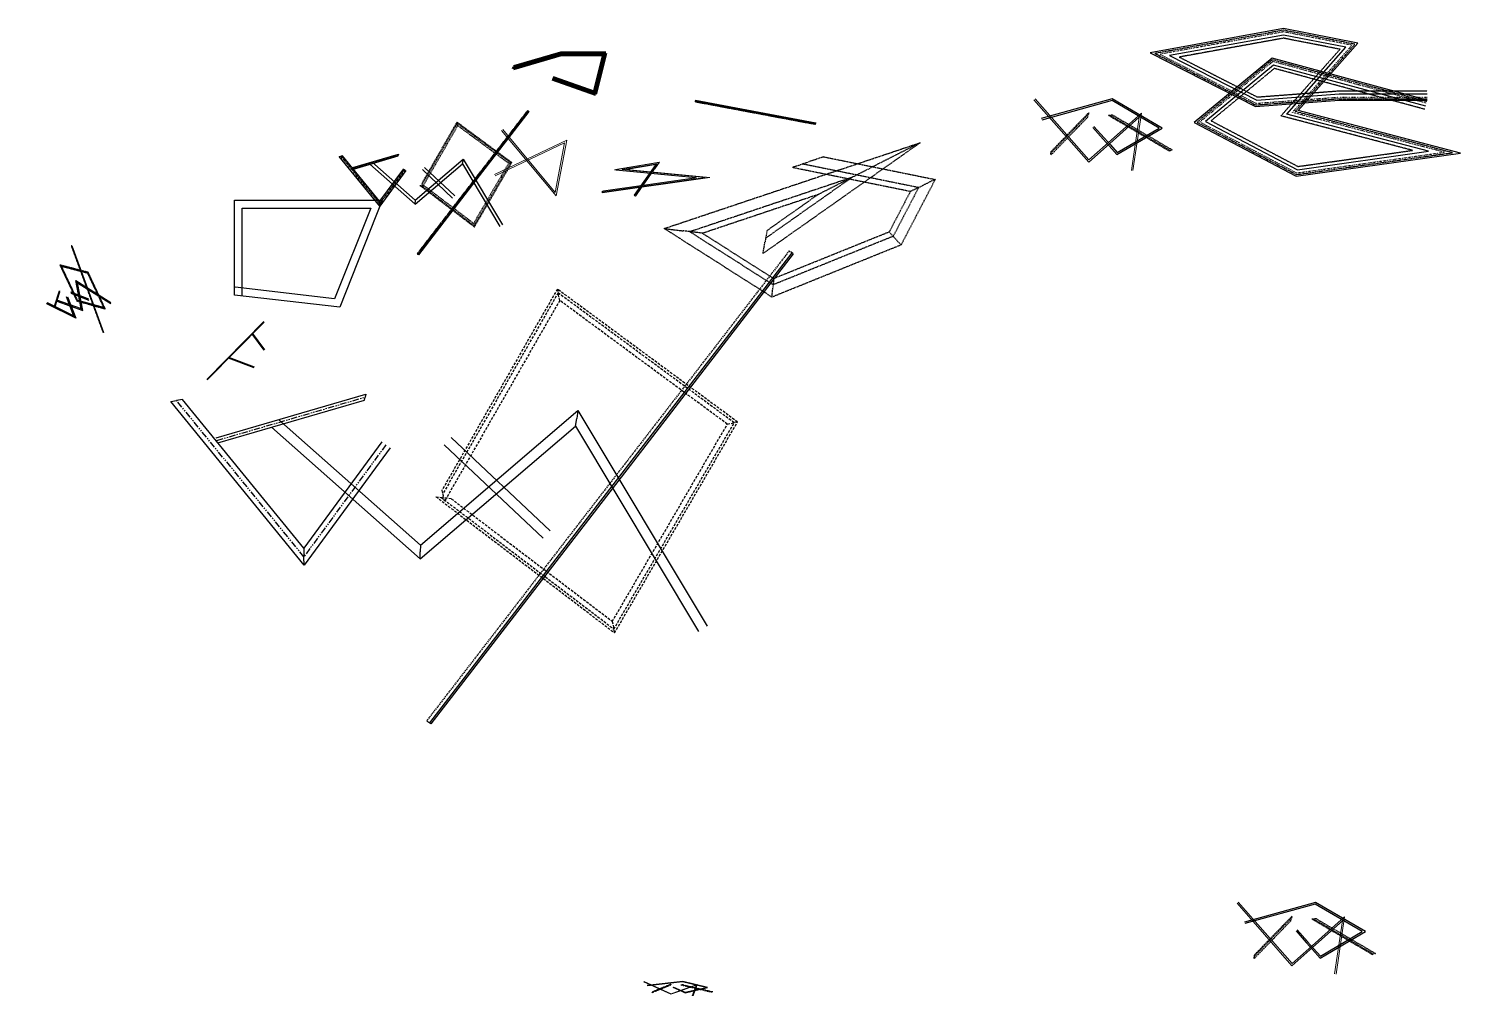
# Model space of a CAD drawing. Header units: metres. Extents: x 470339 to 471252, y 740566 to 741183.
import ezdxf

# ---------------------------------------------------------------- set-up
doc = ezdxf.new("R2010")
doc.units = ezdxf.units.M
doc.header["$MEASUREMENT"] = 0
for name, pattern in [('DASHED', [0.75, 0.5, -0.25]), ('DASHED2', [0.375, 0.25, -0.125]), ('DOT', [0.25, 0, -0.25]), ('PHANTOM', [2.5, 1.25, -0.25, 0.25, -0.25, 0.25, -0.25])]:
    doc.linetypes.add(name, pattern=pattern)
doc.layers.add('mline_block1', color=7, linetype='Continuous', true_color=0x882dd2)
doc.layers.add('mline_block2', color=31, linetype='Continuous')
doc.linetypes.add('FENCELINE2', pattern='A,0.25,-0.1,[132,ltypeshp.shx,S=0.1,R=0,X=-0.1,Y=0],-0.1,1', length=1.45)

# ---------------------------------------------------------------- blocks, each defined once
blk = doc.blocks.new('block1')
at = {"layer": 'mline_block1', "linetype": 'DASHED2'}
for p, q in [((43.87, 26.75), (12.14, -14.39)), ((43.87, 26.75), (44.26, 26.45)), ((12.14, -14.39), (-26.59, -64.61)), ((-26.59, -64.61), (-26.19, -64.91))]:
    blk.add_line(p, q, dxfattribs=at)
at = {"layer": 'mline_block1', "color": 5}
for p, q in [((44.38, 26.36), (12.65, -14.79)), ((12.65, -14.79), (-26.07, -65))]:
    blk.add_line(p, q, dxfattribs=at)
at = {"layer": 'mline_block1', "color": 1, "linetype": 'Continuous'}
for p, q in [((44.66, 26.14), (12.93, -15)), ((44.66, 26.14), (44.26, 26.45)), ((12.93, -15), (-25.79, -65.22)), ((-25.79, -65.22), (-26.19, -64.91))]:
    blk.add_line(p, q, dxfattribs=at)
at = {"layer": 'mline_block1', "linetype": 'DASHED'}
for p, q in [((-1.2, 19.3), (-23.66, -19.86)), ((-1.05, 18.56), (-23.48, -20.54)), ((-0.74, 17.09), (-23.11, -21.91)), ((33.81, -6.54), (-1.2, 19.3)), ((-1.2, 19.3), (-0.97, 18.19)), ((33.15, -6.68), (-1.05, 18.56)), ((-0.74, 17.09), (-0.97, 18.19)), ((31.83, -6.95), (-0.74, 17.09)), ((9.48, -45.29), (31.83, -6.95)), ((9.77, -46.77), (33.15, -6.68)), ((9.92, -47.51), (33.81, -6.54)), ((31.83, -6.95), (32.82, -6.75)), ((33.81, -6.54), (32.82, -6.75)), ((-24.79, -21.06), (-23.3, -21.25)), ((-24.79, -21.06), (9.92, -47.51)), ((-23.8, -21.18), (9.77, -46.77)), ((-23.66, -19.86), (-23.39, -20.88)), ((-23.11, -21.91), (-23.39, -20.88)), ((-21.81, -21.44), (-23.3, -21.25)), ((-21.81, -21.44), (9.48, -45.29)), ((9.48, -45.29), (9.7, -46.4)), ((9.92, -47.51), (9.7, -46.4))]:
    blk.add_line(p, q, dxfattribs=at)
at = {"layer": 'mline_block1'}
for p, q in [((-76.35, -2.54), (-75.21, -2.36)), ((-50.41, -34.34), (-76.35, -2.54)), ((-74.07, -2.17), (-75.21, -2.36)), ((-50.49, -31.08), (-74.07, -2.17)), ((-67.49, -9.63), (-38.43, -1.13)), ((-67.21, -10.59), (-38.7, -2.26)), ((-38.7, -2.26), (-38.57, -1.7)), ((-38.43, -1.13), (-38.57, -1.7)), ((-27.83, -30.46), (2.81, -4.3)), ((2.81, -4.3), (2.56, -5.83)), ((2.81, -4.3), (27.94, -46.24)), ((-56.75, -7.53), (-27.85, -33.11)), ((-55.42, -6.03), (-27.83, -30.46)), ((-27.85, -33.11), (2.31, -7.36)), ((2.31, -7.36), (2.56, -5.83)), ((2.31, -7.36), (26.22, -47.27)), ((-35.33, -10.39), (-50.49, -31.08)), ((-23.22, -11), (-3.94, -29.14)), ((-21.85, -9.54), (-2.57, -27.69)), ((-33.71, -11.58), (-50.41, -34.34)), ((-27.83, -30.46), (-27.84, -31.79)), ((-50.49, -31.08), (-50.45, -32.71)), ((-50.41, -34.34), (-50.45, -32.71)), ((-27.85, -33.11), (-27.84, -31.79))]:
    blk.add_line(p, q, dxfattribs=at)
at = {"layer": 'mline_block1', "color": 2, "linetype": 'PHANTOM'}
for p, q in [((-50.45, -32.71), (-75.21, -2.36)), ((-67.35, -10.11), (-38.57, -1.7)), ((-34.52, -10.98), (-50.45, -32.71))]:
    blk.add_line(p, q, dxfattribs=at)
blk = doc.blocks.new('block 2')
at = {"layer": 'mline_block2', "lineweight": 20}
for p, q in [((-49.18, 0.15, -2.2), (-14.88, -38.93, -2.2)), ((-49.93, -0.51, -2.2), (-14.97, -40.35, -2.2)), ((-4.29, -29.5, -2.2), (18.63, -9.1, -2.2)), ((18.63, -9.1, -2.2), (13.23, -45.69, -2.2)), ((-3.62, -30.25, -2.2), (17.24, -11.68, -2.2)), ((17.24, -11.68, -2.2), (12.24, -45.54, -2.2)), ((-14.97, -40.35, -2.2), (-3.62, -30.25, -2.2)), ((-14.88, -38.93, -2.2), (-4.29, -29.5, -2.2))]:
    blk.add_line(p, q, dxfattribs=at)
at = {"layer": 'mline_block2'}
for p, q in [((0, 0, -2.2), (-45.24, -12.52, -2.2)), ((31.84, -18.57, -2.2), (0, 0, -2.2)), ((-0.14, -1.08, -2.2), (-44.97, -13.48, -2.2)), ((29.86, -18.57, -2.2), (-0.14, -1.08, -2.2)), ((-12.39, -18.17, -2.2), (-5.84, -25.57, -2.2)), ((-11.64, -17.51, -2.2), (-5.09, -24.91, -2.2)), ((-5.84, -25.57, -2.2), (-5.73, -25.7, -2.2)), ((-5.73, -25.7, -2.2), (-1.93, -30, -2.2)), ((-5.09, -24.91, -2.2), (-4.98, -25.04, -2.2)), ((-4.98, -25.04, -2.2), (-1.18, -29.34, -2.2)), ((2.96, -35.53, -2.2), (31.84, -18.57, -2.2)), ((3.16, -34.25, -2.2), (29.86, -18.57, -2.2)), ((-1.93, -30, -2.2), (2.96, -35.53, -2.2)), ((-1.18, -29.34, -2.2), (3.16, -34.25, -2.2))]:
    blk.add_line(p, q, dxfattribs=at)
at = {"layer": 'mline_block2', "linetype": 'DASHED'}
for p, q in [((-15.02, -8.84, -2.2), (-39.06, -33.61, -2.2)), ((-15.02, -8.84, -2.2), (-15.38, -10.29, -2.2)), ((-15.26, -9.81, -2.2), (-39.05, -34.32, -2.2)), ((-15.75, -11.75, -2.2), (-39.03, -35.73, -2.2)), ((-15.75, -11.75, -2.2), (-15.38, -10.29, -2.2)), ((-2.39, -10.44, -2.2), (-0.89, -10.45, -2.2)), ((-2.39, -10.44, -2.2), (36.22, -33.08, -2.2)), ((-1.39, -10.45, -2.2), (36.91, -32.9, -2.2)), ((0.61, -10.46, -2.2), (-0.89, -10.45, -2.2)), ((0.61, -10.46, -2.2), (38.28, -32.54, -2.2)), ((-39.06, -33.61, -2.2), (-39.05, -34.67, -2.2)), ((-39.03, -35.73, -2.2), (-39.05, -34.67, -2.2)), ((36.22, -33.08, -2.2), (37.25, -32.81, -2.2)), ((38.28, -32.54, -2.2), (37.25, -32.81, -2.2))]:
    blk.add_line(p, q, dxfattribs=at)

msp = doc.modelspace()

# ---------------------------------------------------------------- linework, layer by layer
at = {"color": 205, "linetype": 'FENCELINE2', "transparency": 33554610}
for p, q in [((471139.02, 741183.15), (471053.94, 741167.75)), ((471186.46, 741173.86), (471139.02, 741183.15)), ((471053.94, 741167.75), (471121.04, 741133.46)), ((471148.32, 741130.84), (471186.46, 741173.86)), ((471131.67, 741164.36), (471082.05, 741123.27)), ((471230.66, 741137.48), (471131.67, 741164.36)), ((471121.04, 741133.46), (471174.52, 741137.48)), ((471251.74, 741103.71), (471148.32, 741130.84)), ((471174.52, 741137.48), (471230.66, 741137.48)), ((471082.05, 741123.27), (471147.09, 741089.05)), ((471147.09, 741089.05), (471251.74, 741103.71))]:
    msp.add_line(p, q, dxfattribs=at)
at = {"color": 142, "linetype": 'PHANTOM', "transparency": 33554610}
for p, q in [((471139.02, 741182.13), (471057.03, 741167.29)), ((471184.55, 741173.21), (471139.02, 741182.13)), ((471057.03, 741167.29), (471121.24, 741134.48)), ((471146.49, 741130.29), (471184.55, 741173.21)), ((471131.91, 741163.26), (471083.85, 741123.45)), ((471230.4, 741136.51), (471131.91, 741163.26)), ((471121.24, 741134.48), (471174.49, 741138.48)), ((471174.49, 741138.48), (471230.66, 741138.48)), ((471083.85, 741123.45), (471147.27, 741090.08)), ((471246.66, 741104.01), (471146.49, 741130.29)), ((471147.27, 741090.08), (471246.66, 741104.01))]:
    msp.add_line(p, q, dxfattribs=at)
at = {"color": 6, "linetype": 'DOT', "transparency": 33554610}
for p, q in [((471139.01, 741181.11), (471060.12, 741166.84)), ((471182.64, 741172.57), (471139.01, 741181.11)), ((471144.66, 741129.73), (471182.64, 741172.57)), ((471060.12, 741166.84), (471121.45, 741135.5)), ((471132.15, 741162.16), (471085.64, 741123.64)), ((471230.14, 741135.55), (471132.15, 741162.16)), ((471121.45, 741135.5), (471174.45, 741139.48)), ((471174.45, 741139.48), (471230.66, 741139.48)), ((471085.64, 741123.64), (471147.45, 741091.12)), ((471241.59, 741104.31), (471144.66, 741129.73)), ((471147.45, 741091.12), (471241.59, 741104.31))]:
    msp.add_line(p, q, dxfattribs=at)
at = {"color": 3, "linetype": 'Continuous', "transparency": 33554610}
for p, q in [((471139, 741179.08), (471066.3, 741165.92)), ((471178.82, 741171.28), (471139, 741179.08)), ((471141, 741128.63), (471178.82, 741171.28)), ((471066.3, 741165.92), (471121.86, 741137.53)), ((471132.62, 741159.95), (471089.23, 741124.01)), ((471229.62, 741133.62), (471132.62, 741159.95)), ((471121.86, 741137.53), (471174.37, 741141.48)), ((471174.37, 741141.48), (471230.66, 741141.48)), ((471089.23, 741124.01), (471147.82, 741093.19)), ((471231.43, 741104.91), (471141, 741128.63)), ((471147.82, 741093.19), (471231.43, 741104.91))]:
    msp.add_line(p, q, dxfattribs=at)
at = {"color": 2, "linetype": 'DASHED2', "transparency": 33554610}
for p, q in [((471138.98, 741177.04), (471072.49, 741165.01)), ((471175.01, 741169.99), (471138.98, 741177.04)), ((471137.35, 741127.52), (471175.01, 741169.99)), ((471072.49, 741165.01), (471122.27, 741139.57)), ((471133.1, 741157.75), (471092.81, 741124.39)), ((471229.09, 741131.69), (471133.1, 741157.75)), ((471122.27, 741139.57), (471174.3, 741143.48)), ((471174.3, 741143.48), (471230.66, 741143.48)), ((471092.81, 741124.39), (471148.18, 741095.26)), ((471221.27, 741105.5), (471137.35, 741127.52)), ((471148.18, 741095.26), (471221.27, 741105.5))]:
    msp.add_line(p, q, dxfattribs=at)
at = {"color": 2, "linetype": 'PHANTOM', "lineweight": 100}
for p, q in [((470678.29, 741167.04), (470648.12, 741158.16)), ((470706.15, 741167.04), (470678.29, 741167.04)), ((470699.89, 741142.01), (470706.15, 741167.04)), ((470672.83, 741151.55), (470699.89, 741142.01))]:
    msp.add_line(p, q, dxfattribs=at)
at = {"lineweight": 100}
for p, q in [((470678.22, 741167.54), (470648.25, 741158.72)), ((470706.79, 741167.54), (470678.22, 741167.54)), ((470678.22, 741167.54), (470678.29, 741167.04)), ((470678.36, 741166.54), (470678.29, 741167.04)), ((470700.24, 741141.36), (470706.79, 741167.54)), ((470705.51, 741166.54), (470706.15, 741167.04)), ((470706.79, 741167.54), (470706.15, 741167.04)), ((470678.36, 741166.54), (470647.98, 741157.59)), ((470647.98, 741157.59), (470648.12, 741158.16)), ((470648.25, 741158.72), (470648.12, 741158.16)), ((470705.51, 741166.54), (470678.36, 741166.54)), ((470699.54, 741142.67), (470705.51, 741166.54)), ((470672.66, 741151.08), (470700.24, 741141.36)), ((470672.99, 741152.02), (470699.54, 741142.67)), ((470699.54, 741142.67), (470699.89, 741142.01)), ((470700.24, 741141.36), (470699.89, 741142.01))]:
    msp.add_line(p, q, dxfattribs=at)
at = {"linetype": 'DASHED2'}
for p, q in [((470763.95, 741136.55), (470764.05, 741137.04)), ((470763.95, 741136.55), (470840.51, 741122.17)), ((470840.51, 741122.17), (470840.61, 741122.66))]:
    msp.add_line(p, q, dxfattribs=at)
at = {"color": 1, "linetype": 'Continuous'}
for p, q in [((470764.14, 741137.53), (470764.05, 741137.04)), ((470764.14, 741137.53), (470840.7, 741123.16)), ((470840.7, 741123.16), (470840.61, 741122.66))]:
    msp.add_line(p, q, dxfattribs=at)
at = {"color": 5}
msp.add_line((470764.07, 741137.19), (470840.63, 741122.81), dxfattribs=at)
at = {"lineweight": 20, "transparency": 33554559}
for p, q in [((470675.17, 741076.5), (470640.39, 741118.13)), ((470674.58, 741078.76), (470641.15, 741118.77)), ((470635.78, 741090.23), (470681.93, 741112)), ((470636.21, 741089.32), (470680.58, 741110.25)), ((470680.58, 741110.25), (470674.58, 741078.76)), ((470681.93, 741112), (470675.17, 741076.5))]:
    msp.add_line(p, q, dxfattribs=at)
at = {"linetype": 'DASHED', "transparency": 33554495}
for p, q in [((470744.1, 741055.68), (470907.32, 741110.4)), ((470907.32, 741110.4), (470807.09, 741039.76)), ((470907.32, 741110.4), (470874.96, 741094.02)), ((470825.85, 741094.74), (470835.8, 741098.07)), ((470825.85, 741094.74), (470901.11, 741079.46)), ((470832.48, 741096.96), (470906.36, 741081.96)), ((470845.76, 741101.41), (470835.8, 741098.07)), ((470842.59, 741077.63), (470874.96, 741094.02)), ((470845.76, 741101.41), (470916.87, 741086.97)), ((470760.24, 741053.71), (470864.17, 741088.55)), ((470864.17, 741088.55), (470808.78, 741049.52)), ((470916.87, 741086.97), (470895.08, 741045.2)), ((470916.87, 741086.97), (470908.99, 741083.22)), ((470768.3, 741052.72), (470842.59, 741077.63)), ((470842.59, 741077.63), (470809.63, 741054.39)), ((470901.11, 741079.46), (470887.56, 741053.48)), ((470906.36, 741081.96), (470890.07, 741050.72)), ((470901.11, 741079.46), (470908.99, 741083.22)), ((470812.8, 741011.96), (470744.1, 741055.68)), ((470744.1, 741055.68), (470756.2, 741054.2)), ((470768.3, 741052.72), (470756.2, 741054.2)), ((470813.52, 741019.8), (470760.24, 741053.71)), ((470813.88, 741023.72), (470768.3, 741052.72)), ((470809.63, 741054.39), (470808.36, 741047.08)), ((470890.07, 741050.72), (470813.52, 741019.8)), ((470887.56, 741053.48), (470813.88, 741023.72)), ((470887.56, 741053.48), (470891.32, 741049.34)), ((470895.08, 741045.2), (470891.32, 741049.34)), ((470807.09, 741039.76), (470808.36, 741047.08)), ((470895.08, 741045.2), (470812.8, 741011.96)), ((470813.88, 741023.72), (470813.34, 741017.84)), ((470812.8, 741011.96), (470813.34, 741017.84))]:
    msp.add_line(p, q, dxfattribs=at)
at = {"linetype": 'DASHED2', "lineweight": 0}
for p, q in [((470740.99, 741097.91), (470712.38, 741093.1)), ((470725.76, 741076.32), (470740.99, 741097.91)), ((470764.73, 741088.06), (470704.47, 741079.48)), ((470712.38, 741093.1), (470764.73, 741088.06)), ((470704.47, 741079.48), (470704.54, 741078.99)), ((470725.76, 741076.32), (470725.35, 741076.61))]:
    msp.add_line(p, q, dxfattribs=at)
at = {"color": 5, "lineweight": 0}
for p, q in [((470739.56, 741097.01), (470717.34, 741093.27)), ((470725.23, 741076.69), (470739.56, 741097.01)), ((470770.22, 741088.18), (470704.56, 741078.84)), ((470717.34, 741093.27), (470770.22, 741088.18))]:
    msp.add_line(p, q, dxfattribs=at)
at = {"color": 1, "linetype": 'Continuous', "lineweight": 0}
for p, q in [((470738.79, 741096.53), (470720.01, 741093.37)), ((470724.94, 741076.89), (470738.79, 741096.53)), ((470773.17, 741088.25), (470704.61, 741078.49)), ((470720.01, 741093.37), (470773.17, 741088.25)), ((470704.61, 741078.49), (470704.54, 741078.99)), ((470724.94, 741076.89), (470725.35, 741076.61))]:
    msp.add_line(p, q, dxfattribs=at)
at = {"lineweight": -3}
for p, q in [((470470.05, 741013.25), (470470.05, 741073.77)), ((470470.05, 741073.77), (470564.28, 741073.77)), ((470475.05, 741013.25), (470475.05, 741068.77)), ((470475.05, 741068.77), (470556.92, 741068.77)), ((470556.92, 741068.77), (470533.95, 741010.89)), ((470564.28, 741073.77), (470537.19, 741005.48)), ((470537.19, 741005.48), (470470.05, 741013.25)), ((470533.95, 741010.89), (470470.62, 741018.22))]:
    msp.add_line(p, q, dxfattribs=at)
for p, q in [((470488.74, 740996.29), (470452.4, 740959.5)), ((470489.1, 740995.94), (470452.76, 740959.15)), ((470489.11, 740978.02), (470481.13, 740988.69)), ((470489.51, 740978.32), (470481.53, 740988.99)), ((470466, 740973.27), (470482.38, 740967.05)), ((470466.18, 740973.74), (470482.56, 740967.51))]:
    msp.add_line(p, q)

# ---------------------------------------------------------------- block references
at = {"layer": 'mline_block1'}
msp.add_blockref('block1', (470613.13, 741104.22, 2), dxfattribs=at)
at = {"layer": 'mline_block1', "xscale": 0.3, "yscale": 0.6, "zscale": 0.3, "rotation": 41.21579904651677}
msp.add_blockref('block1', (470366.64, 741023.96, 2.2), dxfattribs=at)
at = {"layer": 'mline_block1', "xscale": 3.280839895013123, "yscale": 3.280839895013123, "zscale": 3.280839895013123}
msp.add_blockref('block1', (470679.9, 740953.75, 2.2), dxfattribs=at)
at = {"layer": 'mline_block2'}
for p in [(471029.76, 741138.32, 2.2), (471159.33, 740625.92, 2.2)]:
    msp.add_blockref('block 2', p, dxfattribs=at)
at = {"layer": 'mline_block2', "xscale": 0.5, "yscale": 0.2, "zscale": 0.5}
msp.add_blockref('block 2', (470755.87, 740575.51, 2.2), dxfattribs=at)

doc.saveas('drawing.dxf')
